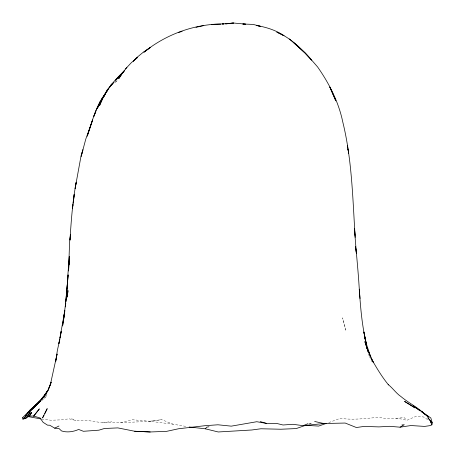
<?xml version="1.0" encoding="UTF-8"?>
<svg xmlns="http://www.w3.org/2000/svg" width="455" height="455" viewBox="0 0 455 455"><rect width="100%" height="100%" fill="white"/><g stroke="black" fill="none" stroke-linecap="round" stroke-linejoin="round"><path stroke-width="0.34" stroke-dasharray="2.27 1.71" d="M45.955 395.753L46.979 394.553L46.052 395.458M41.786 400.548L46.524 396.06L42.571 399.791M114.853 82.509L117.526 80.353L115.183 82.23M328.8 422.598L340.454 418.253C353.677 420.465 366.849 418.099 380.084 417.286C388.735 420.63 397.88 416.723 406.577 420.409L416.149 416.279L423.508 416.962L428.963 420.465M308.837 424.231L312.028 423.161L308.615 424.054M41.536 419.004L51.091 420.261L61.783 419.817L69.126 418.805L75.797 420.488L87.041 420.346L102.813 422.843L120.541 422.786L132.462 419.749L149.752 421.267L173.15 424.208L187.102 426.614M102.813 422.843L111.714 421.415M120.541 422.786L149.752 421.267L161.673 419.669L173.15 424.208M149.752 421.267L161.673 419.669M396.004 418.287L404.296 417.622L406.577 420.409M71.543 418.719L75.797 420.488M368.305 353.831L369.176 355.753M369.46 356.396L370.325 358.318M371.223 360.28L371.769 361.526M345.766 330.137L342.575 317.852L345.766 330.137"/><path stroke-width="0.68" d="M68.961 263.007L68.83 265.015L69.314 256.341L68.603 270.947L69.564 242.367L70.525 234.308L69.962 240.098C71.213 220.732 72.561 201.298 76.235 182.216L75.109 188.518L81.075 155.803L82.901 149.803L81.178 156.327L85.773 139.133L92.621 119.961L87.15 136.352M65.844 301.17L68.165 274.883L65.275 306.88L65.782 303.013M66.396 296.626C67.55 285.365 67.567 274.058 68.984 262.848M65.907 301.75L66.225 298.594M73.591 200.12L74.25 194.245L73.249 202.691M63.984 317.505L64.4 313.853L62.591 325.956L63.876 318.153M63.194 321.44L64.883 310.344M63.194 321.452L65.702 303.087M73.187 203.345L73.374 202.077M64.798 311.021L58.849 343.65L59.821 339.481L57.438 350.009L55.72 361.321L56.602 356.726M60.276 336.763L60.049 338.122L61.237 331.297L60.39 336.086M40.12 400.963L31.503 408.635L22.75 417.536L23.785 419.231L24.303 418.355L25.776 418.247L29.416 416.012L33.727 416.069L40.114 417.997L43.106 422.314L47.525 425.158L49.788 425.254L54.725 428.178L59.002 428.519L61.493 430.908C67.039 432.773 73.363 431.795 78.635 429.452L83.413 431.289L98.9 430.174L104.394 428.502L117.799 427.893L134.657 431.243L150.235 431.971L166.575 431.357L178.588 428.752L204.921 425.709L217.911 424.788L231.276 426.147L256.774 421.722L266.636 423.434L276.532 423.4L283.021 424.993L292.963 424.293L303.166 425.681L323.795 423.525L345.191 423.042L356.384 427.524L364.171 426.409L378.952 426.898L389.588 426.307L400.076 427.182L410.905 425.539L424.64 426.409L429.685 425.681L431.88 424.845L432.25 422.86L430.839 417.98L421.154 411.24L423.082 412.822M56.852 355.412L57.108 354.098M57.063 354.166L50.511 383.906L48.298 389.634M87.724 134.64C92.507 120.387 96.238 105.162 105.685 93.093M48.304 389.622L51.102 382.445M51.188 382.194C48.02 393.04 40.472 401.321 32.629 409.068L45.011 395.583L44.181 396.618L48.048 390.271L39.909 401.026L28.455 413.032L39.909 401.026L32.459 408.419L42.093 398.785M100.436 100.874L97.222 108.631L99.901 102.978M95.874 111.691L93.679 116.69L95.971 110.622L98.621 105.441L97.797 107.317M102.91 98.178L99.571 105.577C104.411 91.722 114.063 80.398 124.676 70.582M101.391 99.838L102.284 97.95M44.84 413.549L47.212 408.653L42.554 417.929L43.964 415.301M103.234 97.546L107.124 89.993L114 82.162M103.234 97.597L104.86 94.714M105.509 93.559L108.421 89.009M103.268 97.575L105.412 93.952M47.917 390.453L44.982 394.917L48.048 390.271M106.442 92.012L107.198 90.932M121.838 74.341L118.687 78.732L121.838 73.636L126.911 67.403M109.223 87.889L112.044 83.97L110.701 85.347L113.767 82.463M189.189 426.978L205.33 428.803L206.644 427.188L208.953 426.767M125.5 68.904L131.341 62.676L137.41 57.529M124.59 70.497L115.672 80.279L123.766 71.537M24.143 417.94L22.784 419.305L22.75 417.536M41.411 399.672L42.275 398.813M28.898 411.724L30.457 410.285M38.436 402.8L40.353 401.071L38.356 402.851M137.399 57.557L133.269 61.237L136.79 57.552L143.427 52.097L150.201 47.599L143.939 52.206C166.251 34.148 194.865 23.819 223.598 23.944M36.861 404.188L29.962 410.211L32.902 407.68M400.076 427.182L404.279 424.72L401.936 424.942M54.725 428.178L58.974 425.994M303.166 425.681L308.001 423.69M326.167 423.451L318.642 426.079L305.652 425.306L296.233 428.576L280.9 429.236L260.891 428.769L251.786 429.992L218.229 431.971L205.33 428.803M178.269 32.498L182.131 31.441M195.98 27.334L203.806 25.56L203.14 25.707M225.054 23.887L233.569 23.029L245.609 24.143L242.89 24.075M223.701 23.927L222.347 23.967L233.569 23.029L226.101 23.887M211.387 24.371L220.703 24.183M242.947 24.007L253.298 24.428L260.351 26.327L256.688 25.48C266.306 27.272 275.849 30.11 283.994 35.717L276.845 32.163C293.663 39.13 306.022 53.542 317.647 67.022C329.238 83.555 338.679 102.125 342.78 122.008C352.056 159.705 352.693 198.795 355.184 237.351M134.657 431.243L150.235 431.971M40.853 418.913L27.983 416.547M314.638 421.472L323.795 423.525M260.169 421.58L266.636 423.434M289.414 38.954L305.174 53.104L311.641 60.009L305.174 53.104L293.356 42.304M424.526 414.01C417.536 407.123 408.505 402.914 401.037 396.618C396.089 393.262 392.813 388.172 388.183 384.532L388.473 384.845C382.075 377.024 376.831 368.351 371.854 359.575L373.458 362.715M430.913 421.336L427.791 417.747L432.25 422.86M431.016 422.547L430.134 420.642L431.88 424.845M373.191 362.117L366.963 348.052L364.882 341.62L368.277 352.176L366.963 348.052L370.45 356.68M370.944 357.971L371.712 359.865M370.751 357.334L366.161 343.235L364.637 337.098L366.514 344.498L363.846 331.979L365.291 339.094C361.122 319.825 360.03 300.135 358.722 280.513C357.471 263.166 355.56 245.91 354.53 228.564L355.036 235.32M347.449 146.015L348.166 150.105M347.427 145.964L347.717 147.244L347.404 145.6M347.825 149.194L348.064 150.537M348.297 151.879L348.536 153.221L348.331 151.976M355.583 246.832L356.367 253.19L355.56 246.855M347.381 145.742L347.546 147.136M359.245 289.198L360.03 298.548M67.966 290.705L67.26 296.956L67.966 290.705M72.982 204.596L72.453 208.418L73.005 204.613M25.497 416.092L24.416 417.997L28.728 411.951L25.497 416.092M30.803 413.828L29.416 416.012L31.736 412.384L30.803 413.828M39.261 408.994L33.727 416.069L39.261 408.994M30.235 412.748L25.776 418.247L30.235 412.748M409.682 404.495L404.552 401.412L415.005 407.879L409.682 404.495M415.273 407.379L413.049 405.832L420.289 410.882L415.273 407.379M423.52 412.986L421.154 411.24L428.57 417.167L423.52 412.986M332.844 93.935L329.818 87.03L335.836 100.862L332.844 93.935"/></g></svg>
